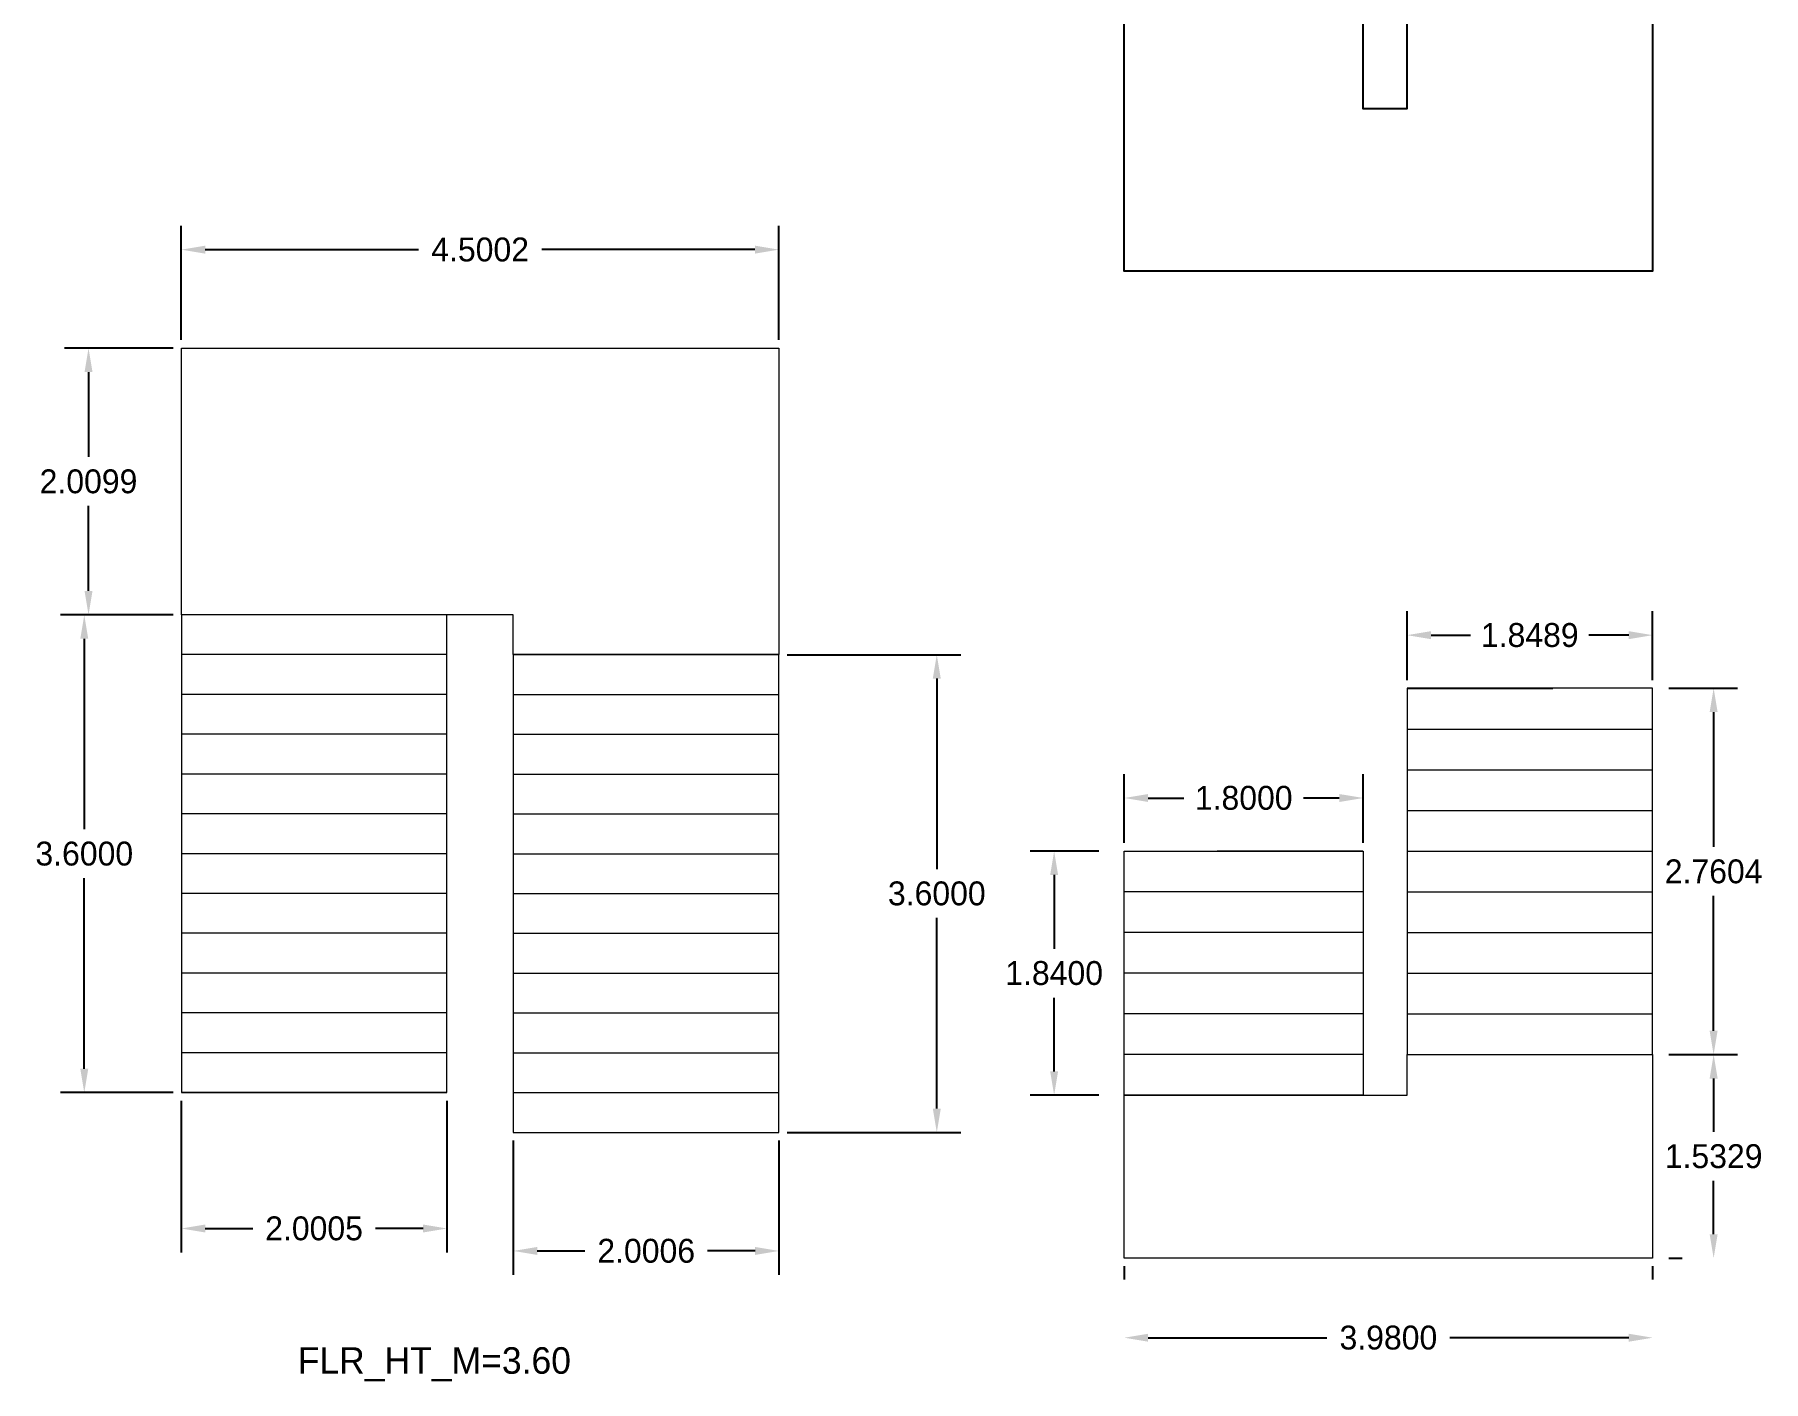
# Model space of a CAD drawing. Header units: metres. Extents: x 6102560 to 6120122, y -6664095 to -6659794.
# Drawn here: x 6102636.95 to 6102649.97, y -6659919.96 to -6659909.82 of the extents above; entities that cross this region are included whole.
import ezdxf

# ---------------------------------------------------------------- set-up
doc = ezdxf.new("R2010")
doc.units = ezdxf.units.M
doc.header["$LTSCALE"] = 500
doc.header["$MEASUREMENT"] = 0
doc.linetypes.add('DOT2', pattern=[0.125, 0, -0.125])
doc.layers.get('Defpoints').update_dxf_attribs({"linetype": 'CONTINUOUS'})
doc.layers.add('BLK_1_FLR_0_STAIR_1', color=1, linetype='CONTINUOUS')
doc.layers.add('BLK_1_FLR_1_STAIR_2', color=1, linetype='CONTINUOUS')
for name, color, linetype, lineweight in [('BLK_1_FLR_0_STAIR_1_FLIGHT_1', 7, 'CONTINUOUS', 0), ('BLK_1_FLR_0_STAIR_1_FLIGHT_2', 7, 'CONTINUOUS', 0), ('BLK_1_FLR_0_STAIR_1_LANDING_1', 7, 'CONTINUOUS', 0), ('BLK_1_FLR_1_STAIR_2_FLIGHT_1', 7, 'CONTINUOUS', 0), ('BLK_1_FLR_1_STAIR_2_FLIGHT_2', 7, 'CONTINUOUS', 0), ('BLK_1_FLR_1_STAIR_2_LANDING_1', 7, 'CONTINUOUS', 0)]:
    doc.layers.add(name, color=color, linetype=linetype, lineweight=lineweight)
doc.styles.get("Standard").update_dxf_attribs({"font": 'GOTHIC.TTF'})
doc.dimstyles.get("Standard").update_dxf_attribs({"dimtxt": 0.18, "dimasz": 0.18, "dimexe": 0.18, "dimexo": 0.0625, "dimgap": 0.09, "dimtad": 0, "dimtih": 1, "dimtoh": 1, "dimdec": 4, "dimzin": 0, "dimdsep": 46, "dimtxsty": 'Standard', "dimcen": 0.09, "dimadec": 0, "dimazin": 0, "dimtfac": 1, "dimtdec": 4, "dimtofl": 0, "dimtmove": 0, "dimatfit": 3, "dimfxl": 0, "dimtolj": 1, "dimtzin": 0, "dimarcsym": 0})
doc.dimstyles.new('STANDARD$0', dxfattribs={"dimtxt": 7, "dimasz": 3, "dimexe": 3, "dimexo": 1, "dimgap": 1.5, "dimtad": 1, "dimdec": 1, "dimzin": 1, "dimdsep": 46, "dimlunit": 4, "dimtxsty": 'Standard', "dimblk": 'OBLIQUE', "dimcen": 0.09375, "dimdle": 1, "dimclrd": 8, "dimclre": 8, "dimclrt": 7, "dimadec": 1, "dimazin": 0, "dimtfac": 1, "dimtdec": 1, "dimtix": 1, "dimtmove": 2, "dimatfit": 3, "dimldrblk": 'ARCHTICK', "dimfxl": 0, "dimfrac": 2, "dimtolj": 1, "dimtzin": 0, "dimarcsym": 0})

# ---------------------------------------------------------------- blocks, each defined once
blk = doc.blocks.new('*D213')
at = {"layer": 'BLK_1_FLR_1_STAIR_2_FLIGHT_1', "color": 0, "linetype": 'Continuous', "lineweight": -2}
for p, q in [((6102637.993, -6659914.188), (6102637.144, -6659914.188)), ((6102637.993, -6659917.788), (6102637.144, -6659917.788))]:
    blk.add_line(p, q, dxfattribs=at)
at = {"layer": 'BLK_1_FLR_1_STAIR_2_FLIGHT_1', "color": 0, "lineweight": -2}
for p, q in [((6102637.324, -6659914.368), (6102637.324, -6659915.803)), ((6102637.324, -6659917.608), (6102637.324, -6659916.172))]:
    blk.add_line(p, q, dxfattribs=at)
at = {"layer": 'BLK_1_FLR_1_STAIR_2_FLIGHT_1', "color": 0, "linetype": 'Continuous'}
for points in [[(6102637.294, -6659914.368), (6102637.354, -6659914.368), (6102637.324, -6659914.188)], [(6102637.294, -6659917.608), (6102637.354, -6659917.608), (6102637.324, -6659917.788)]]:
    blk.add_solid(points, dxfattribs=at)
at = {"layer": 'Defpoints', "color": 0, "linetype": 'Continuous'}
for p in [(6102637.324, -6659914.188), (6102638.055, -6659914.188), (6102638.056, -6659917.788)]:
    blk.add_point(p, dxfattribs=at)
at = {"layer": 'BLK_1_FLR_1_STAIR_2_FLIGHT_1', "color": 0, "linetype": 'Continuous', "insert": (6102637.324, -6659915.988), "char_height": 0.18, "attachment_point": 5}
blk.add_mtext('\\A1;3.6000', dxfattribs=at)
blk = doc.blocks.new('*D214')
at = {"layer": 'BLK_1_FLR_1_STAIR_2_LANDING_1', "color": 0, "linetype": 'Continuous', "lineweight": -2}
for p, q in [((6102637.993, -6659912.178), (6102637.176, -6659912.178)), ((6102637.356, -6659912.358), (6102637.356, -6659912.998)), ((6102637.356, -6659914.008), (6102637.356, -6659913.367)), ((6102637.993, -6659914.188), (6102637.176, -6659914.188))]:
    blk.add_line(p, q, dxfattribs=at)
at = {"layer": 'BLK_1_FLR_1_STAIR_2_LANDING_1', "color": 0, "linetype": 'Continuous'}
for points in [[(6102637.326, -6659912.358), (6102637.386, -6659912.358), (6102637.356, -6659912.178)], [(6102637.326, -6659914.008), (6102637.386, -6659914.008), (6102637.356, -6659914.188)]]:
    blk.add_solid(points, dxfattribs=at)
at = {"layer": 'Defpoints', "color": 0, "linetype": 'Continuous'}
for p in [(6102637.356, -6659912.178), (6102638.055, -6659912.178), (6102638.056, -6659914.188)]:
    blk.add_point(p, dxfattribs=at)
at = {"layer": 'BLK_1_FLR_1_STAIR_2_LANDING_1', "color": 0, "linetype": 'Continuous', "insert": (6102637.356, -6659913.183), "char_height": 0.18, "attachment_point": 5}
blk.add_mtext('\\A1;2.0099', dxfattribs=at)
blk = doc.blocks.new('*D215')
at = {"layer": 'BLK_1_FLR_1_STAIR_2_LANDING_1', "color": 0, "linetype": 'Continuous', "lineweight": -2}
for p, q in [((6102638.055, -6659912.115), (6102638.055, -6659911.256)), ((6102642.556, -6659912.115), (6102642.556, -6659911.256))]:
    blk.add_line(p, q, dxfattribs=at)
at = {"layer": 'BLK_1_FLR_1_STAIR_2_LANDING_1', "color": 0, "lineweight": -2}
for p, q in [((6102638.235, -6659911.436), (6102639.841, -6659911.436)), ((6102642.376, -6659911.436), (6102640.77, -6659911.436))]:
    blk.add_line(p, q, dxfattribs=at)
at = {"layer": 'BLK_1_FLR_1_STAIR_2_LANDING_1', "color": 0, "linetype": 'Continuous'}
for points in [[(6102638.235, -6659911.406), (6102638.235, -6659911.466), (6102638.055, -6659911.436)], [(6102642.376, -6659911.406), (6102642.376, -6659911.466), (6102642.556, -6659911.436)]]:
    blk.add_solid(points, dxfattribs=at)
at = {"layer": 'Defpoints', "color": 0, "linetype": 'Continuous'}
for p in [(6102642.556, -6659911.436), (6102638.055, -6659912.178), (6102642.556, -6659912.178)]:
    blk.add_point(p, dxfattribs=at)
at = {"layer": 'BLK_1_FLR_1_STAIR_2_LANDING_1', "color": 0, "linetype": 'Continuous', "insert": (6102640.306, -6659911.436), "char_height": 0.18, "attachment_point": 5}
blk.add_mtext('\\A1;4.5002', dxfattribs=at)
blk = doc.blocks.new('*D216')
at = {"layer": 'BLK_1_FLR_1_STAIR_2_FLIGHT_2', "color": 0, "linetype": 'Continuous', "lineweight": -2}
for p, q in [((6102642.619, -6659914.488), (6102643.926, -6659914.488)), ((6102642.619, -6659918.088), (6102643.926, -6659918.088))]:
    blk.add_line(p, q, dxfattribs=at)
at = {"layer": 'BLK_1_FLR_1_STAIR_2_FLIGHT_2', "color": 0, "lineweight": -2}
for p, q in [((6102643.746, -6659914.668), (6102643.746, -6659916.103)), ((6102643.746, -6659917.908), (6102643.746, -6659916.472))]:
    blk.add_line(p, q, dxfattribs=at)
at = {"layer": 'BLK_1_FLR_1_STAIR_2_FLIGHT_2', "color": 0, "linetype": 'Continuous'}
for points in [[(6102643.716, -6659914.668), (6102643.776, -6659914.668), (6102643.746, -6659914.488)], [(6102643.716, -6659917.908), (6102643.776, -6659917.908), (6102643.746, -6659918.088)]]:
    blk.add_solid(points, dxfattribs=at)
at = {"layer": 'Defpoints', "color": 0, "linetype": 'Continuous'}
for p in [(6102642.557, -6659914.488), (6102643.746, -6659914.488), (6102642.556, -6659918.088)]:
    blk.add_point(p, dxfattribs=at)
at = {"layer": 'BLK_1_FLR_1_STAIR_2_FLIGHT_2', "color": 0, "linetype": 'Continuous', "insert": (6102643.746, -6659916.288), "char_height": 0.18, "attachment_point": 5}
blk.add_mtext('\\A1;3.6000', dxfattribs=at)
blk = doc.blocks.new('*D217')
at = {"layer": 'BLK_1_FLR_1_STAIR_2_FLIGHT_1', "color": 0, "linetype": 'Continuous', "lineweight": -2}
for p, q in [((6102638.055, -6659917.85), (6102638.055, -6659918.992)), ((6102640.056, -6659917.85), (6102640.056, -6659918.992)), ((6102638.235, -6659918.812), (6102638.593, -6659918.812)), ((6102639.876, -6659918.812), (6102639.518, -6659918.812))]:
    blk.add_line(p, q, dxfattribs=at)
at = {"layer": 'BLK_1_FLR_1_STAIR_2_FLIGHT_1', "color": 0, "linetype": 'Continuous'}
for points in [[(6102638.235, -6659918.782), (6102638.235, -6659918.842), (6102638.055, -6659918.812)], [(6102639.876, -6659918.782), (6102639.876, -6659918.842), (6102640.056, -6659918.812)]]:
    blk.add_solid(points, dxfattribs=at)
at = {"layer": 'Defpoints', "color": 0, "linetype": 'Continuous'}
for p in [(6102638.055, -6659917.788), (6102640.056, -6659917.788), (6102640.056, -6659918.812)]:
    blk.add_point(p, dxfattribs=at)
at = {"layer": 'BLK_1_FLR_1_STAIR_2_FLIGHT_1', "color": 0, "linetype": 'Continuous', "insert": (6102639.055, -6659918.812), "char_height": 0.18, "attachment_point": 5}
blk.add_mtext('\\A1;2.0005', dxfattribs=at)
blk = doc.blocks.new('*D218')
at = {"layer": 'BLK_1_FLR_1_STAIR_2_FLIGHT_2', "color": 0, "linetype": 'Continuous', "lineweight": -2}
for p, q in [((6102640.556, -6659918.15), (6102640.556, -6659919.161)), ((6102642.557, -6659918.15), (6102642.557, -6659919.161))]:
    blk.add_line(p, q, dxfattribs=at)
at = {"layer": 'BLK_1_FLR_1_STAIR_2_FLIGHT_2', "color": 0, "lineweight": -2}
for p, q in [((6102640.736, -6659918.981), (6102641.094, -6659918.981)), ((6102642.377, -6659918.981), (6102642.019, -6659918.981))]:
    blk.add_line(p, q, dxfattribs=at)
at = {"layer": 'BLK_1_FLR_1_STAIR_2_FLIGHT_2', "color": 0, "linetype": 'Continuous'}
for points in [[(6102640.736, -6659918.951), (6102640.736, -6659919.011), (6102640.556, -6659918.981)], [(6102642.377, -6659918.951), (6102642.377, -6659919.011), (6102642.557, -6659918.981)]]:
    blk.add_solid(points, dxfattribs=at)
at = {"layer": 'Defpoints', "color": 0, "linetype": 'Continuous'}
for p in [(6102640.556, -6659918.088), (6102642.557, -6659918.088), (6102642.557, -6659918.981)]:
    blk.add_point(p, dxfattribs=at)
at = {"layer": 'BLK_1_FLR_1_STAIR_2_FLIGHT_2', "color": 0, "linetype": 'Continuous', "insert": (6102641.557, -6659918.981), "char_height": 0.18, "attachment_point": 5}
blk.add_mtext('\\A1;2.0006', dxfattribs=at)
blk = doc.blocks.new('*D225')
at = {"layer": 'BLK_1_FLR_0_STAIR_1_FLIGHT_2', "color": 0, "linetype": 'Continuous', "lineweight": -2}
for p, q in [((6102644.967, -6659915.968), (6102644.45, -6659915.968)), ((6102644.63, -6659916.148), (6102644.63, -6659916.704)), ((6102644.63, -6659917.628), (6102644.63, -6659917.073)), ((6102644.967, -6659917.808), (6102644.45, -6659917.808))]:
    blk.add_line(p, q, dxfattribs=at)
at = {"layer": 'BLK_1_FLR_0_STAIR_1_FLIGHT_2', "color": 0, "linetype": 'Continuous'}
for points in [[(6102644.6, -6659916.148), (6102644.66, -6659916.148), (6102644.63, -6659915.968)], [(6102644.6, -6659917.628), (6102644.66, -6659917.628), (6102644.63, -6659917.808)]]:
    blk.add_solid(points, dxfattribs=at)
at = {"layer": 'Defpoints', "color": 0, "linetype": 'Continuous'}
for p in [(6102644.63, -6659915.968), (6102645.03, -6659915.968), (6102645.03, -6659917.808)]:
    blk.add_point(p, dxfattribs=at)
at = {"layer": 'BLK_1_FLR_0_STAIR_1_FLIGHT_2', "color": 0, "linetype": 'Continuous', "insert": (6102644.63, -6659916.888), "char_height": 0.18, "attachment_point": 5}
blk.add_mtext('\\A1;1.8400', dxfattribs=at)
blk = doc.blocks.new('*D226')
at = {"layer": 'BLK_1_FLR_0_STAIR_1_FLIGHT_1', "color": 0, "linetype": 'Continuous', "lineweight": -2}
for p, q in [((6102649.261, -6659914.741), (6102649.778, -6659914.741)), ((6102649.598, -6659914.921), (6102649.598, -6659915.937)), ((6102649.598, -6659917.322), (6102649.598, -6659916.306)), ((6102649.261, -6659917.502), (6102649.778, -6659917.502))]:
    blk.add_line(p, q, dxfattribs=at)
at = {"layer": 'BLK_1_FLR_0_STAIR_1_FLIGHT_1', "color": 0, "linetype": 'Continuous'}
for points in [[(6102649.568, -6659914.921), (6102649.628, -6659914.921), (6102649.598, -6659914.741)], [(6102649.568, -6659917.322), (6102649.628, -6659917.322), (6102649.598, -6659917.502)]]:
    blk.add_solid(points, dxfattribs=at)
at = {"layer": 'Defpoints', "color": 0, "linetype": 'Continuous'}
for p in [(6102649.198, -6659914.741), (6102649.198, -6659917.502), (6102649.598, -6659917.502)]:
    blk.add_point(p, dxfattribs=at)
at = {"layer": 'BLK_1_FLR_0_STAIR_1_FLIGHT_1', "color": 0, "linetype": 'Continuous', "insert": (6102649.598, -6659916.122), "char_height": 0.18, "attachment_point": 5}
blk.add_mtext('\\A1;2.7604', dxfattribs=at)
blk = doc.blocks.new('*D227')
at = {"layer": 'BLK_1_FLR_0_STAIR_1_FLIGHT_2', "color": 0, "linetype": 'Continuous', "lineweight": -2}
for p, q in [((6102645.158, -6659915.906), (6102645.158, -6659915.388)), ((6102646.958, -6659915.906), (6102646.958, -6659915.388)), ((6102645.338, -6659915.568), (6102645.608, -6659915.568)), ((6102646.778, -6659915.568), (6102646.508, -6659915.568))]:
    blk.add_line(p, q, dxfattribs=at)
at = {"layer": 'BLK_1_FLR_0_STAIR_1_FLIGHT_2', "color": 0, "linetype": 'Continuous'}
for points in [[(6102645.338, -6659915.538), (6102645.338, -6659915.598), (6102645.158, -6659915.568)], [(6102646.778, -6659915.538), (6102646.778, -6659915.598), (6102646.958, -6659915.568)]]:
    blk.add_solid(points, dxfattribs=at)
at = {"layer": 'Defpoints', "color": 0, "linetype": 'Continuous'}
for p in [(6102646.958, -6659915.568), (6102645.158, -6659915.968), (6102646.958, -6659915.968)]:
    blk.add_point(p, dxfattribs=at)
at = {"layer": 'BLK_1_FLR_0_STAIR_1_FLIGHT_2', "color": 0, "linetype": 'Continuous', "insert": (6102646.058, -6659915.568), "char_height": 0.18, "attachment_point": 5}
blk.add_mtext('\\A1;1.8000', dxfattribs=at)
blk = doc.blocks.new('*D228')
at = {"layer": 'BLK_1_FLR_0_STAIR_1_FLIGHT_1', "color": 0, "linetype": 'Continuous', "lineweight": -2}
for p, q in [((6102647.289, -6659914.679), (6102647.289, -6659914.161)), ((6102649.138, -6659914.679), (6102649.138, -6659914.161)), ((6102647.469, -6659914.341), (6102647.767, -6659914.341)), ((6102648.958, -6659914.341), (6102648.659, -6659914.341))]:
    blk.add_line(p, q, dxfattribs=at)
at = {"layer": 'BLK_1_FLR_0_STAIR_1_FLIGHT_1', "color": 0, "linetype": 'Continuous'}
for points in [[(6102647.469, -6659914.311), (6102647.469, -6659914.371), (6102647.289, -6659914.341)], [(6102648.958, -6659914.311), (6102648.958, -6659914.371), (6102649.138, -6659914.341)]]:
    blk.add_solid(points, dxfattribs=at)
at = {"layer": 'Defpoints', "color": 0, "linetype": 'Continuous'}
for p in [(6102649.138, -6659914.341), (6102647.289, -6659914.742), (6102649.138, -6659914.741)]:
    blk.add_point(p, dxfattribs=at)
at = {"layer": 'BLK_1_FLR_0_STAIR_1_FLIGHT_1', "color": 0, "linetype": 'Continuous', "insert": (6102648.213, -6659914.341), "char_height": 0.18, "attachment_point": 5}
blk.add_mtext('\\A1;1.8489', dxfattribs=at)
blk = doc.blocks.new('*D229')
at = {"layer": 'BLK_1_FLR_0_STAIR_1_LANDING_1', "color": 0, "linetype": 'DOT2', "lineweight": -2}
for p, q in [((6102645.158, -6659919.097), (6102645.158, -6659919.815)), ((6102649.138, -6659919.097), (6102649.138, -6659919.815))]:
    blk.add_line(p, q, dxfattribs=at)
at = {"layer": 'BLK_1_FLR_0_STAIR_1_LANDING_1', "color": 0, "lineweight": -2}
for p, q in [((6102645.338, -6659919.635), (6102646.684, -6659919.635)), ((6102648.958, -6659919.635), (6102647.611, -6659919.635))]:
    blk.add_line(p, q, dxfattribs=at)
at = {"layer": 'BLK_1_FLR_0_STAIR_1_LANDING_1', "color": 0, "linetype": 'Continuous'}
for points in [[(6102645.338, -6659919.605), (6102645.338, -6659919.665), (6102645.158, -6659919.635)], [(6102648.958, -6659919.605), (6102648.958, -6659919.665), (6102649.138, -6659919.635)]]:
    blk.add_solid(points, dxfattribs=at)
at = {"layer": 'Defpoints', "color": 0, "linetype": 'Continuous'}
for p in [(6102645.158, -6659919.035), (6102649.138, -6659919.035), (6102649.138, -6659919.635)]:
    blk.add_point(p, dxfattribs=at)
at = {"layer": 'BLK_1_FLR_0_STAIR_1_LANDING_1', "color": 0, "linetype": 'Continuous', "insert": (6102647.148, -6659919.635), "char_height": 0.18, "attachment_point": 5}
blk.add_mtext('\\A1;3.9800', dxfattribs=at)
blk = doc.blocks.new('*D230')
at = {"layer": 'BLK_1_FLR_0_STAIR_1_LANDING_1', "color": 0, "linetype": 'DOT2', "lineweight": -2}
for p, q in [((6102649.261, -6659917.502), (6102649.778, -6659917.502)), ((6102649.261, -6659919.035), (6102649.778, -6659919.035))]:
    blk.add_line(p, q, dxfattribs=at)
at = {"layer": 'BLK_1_FLR_0_STAIR_1_LANDING_1', "color": 0, "lineweight": -2}
for p, q in [((6102649.598, -6659917.682), (6102649.598, -6659918.084)), ((6102649.598, -6659918.855), (6102649.598, -6659918.453))]:
    blk.add_line(p, q, dxfattribs=at)
at = {"layer": 'BLK_1_FLR_0_STAIR_1_LANDING_1', "color": 0, "linetype": 'Continuous'}
for points in [[(6102649.568, -6659917.682), (6102649.628, -6659917.682), (6102649.598, -6659917.502)], [(6102649.568, -6659918.855), (6102649.628, -6659918.855), (6102649.598, -6659919.035)]]:
    blk.add_solid(points, dxfattribs=at)
at = {"layer": 'Defpoints', "color": 0, "linetype": 'Continuous'}
for p in [(6102649.198, -6659917.502), (6102649.598, -6659917.502), (6102649.198, -6659919.035)]:
    blk.add_point(p, dxfattribs=at)
at = {"layer": 'BLK_1_FLR_0_STAIR_1_LANDING_1', "color": 0, "linetype": 'Continuous', "insert": (6102649.598, -6659918.268), "char_height": 0.18, "attachment_point": 5}
blk.add_mtext('\\A1;1.5329', dxfattribs=at)

msp = doc.modelspace()

# ---------------------------------------------------------------- linework, layer by layer
at = {"layer": 'BLK_1_FLR_0_STAIR_1', "linetype": 'Continuous'}
msp.add_lwpolyline([(6102645.15765, -6659908.53201), (6102646.95653, -6659908.53201), (6102646.95653, -6659910.37201), (6102647.28876, -6659910.37201), (6102647.28876, -6659907.30534), (6102649.13765, -6659907.30461), (6102649.13765, -6659911.59824), (6102645.15765, -6659911.59824)], close=True, dxfattribs=at)
at = {"layer": 'BLK_1_FLR_0_STAIR_1_FLIGHT_1', "linetype": 'Continuous'}
for p, q in [((6102647.28876, -6659914.7418), (6102648.38765, -6659914.7418)), ((6102647.28876, -6659915.04847), (6102649.13765, -6659915.04847)), ((6102647.28876, -6659915.35513), (6102649.13765, -6659915.35513)), ((6102647.28876, -6659915.6618), (6102649.13765, -6659915.6618)), ((6102647.28876, -6659915.96847), (6102649.13765, -6659915.96847)), ((6102647.28876, -6659916.27513), (6102649.13765, -6659916.27513)), ((6102647.28876, -6659916.5818), (6102649.13765, -6659916.5818)), ((6102647.28876, -6659916.88847), (6102649.13765, -6659916.88847)), ((6102647.28876, -6659917.19513), (6102649.13765, -6659917.19513)), ((6102647.28876, -6659917.5018), (6102648.38765, -6659917.5018))]:
    msp.add_line(p, q, dxfattribs=at)
msp.add_lwpolyline([(6102647.28876, -6659917.5018), (6102649.13765, -6659917.5018), (6102649.13765, -6659914.74144), (6102647.28876, -6659914.74144)], close=True, dxfattribs=at)
at = {"layer": 'BLK_1_FLR_0_STAIR_1_FLIGHT_2', "linetype": 'Continuous'}
for p, q in [((6102646.95653, -6659915.96847), (6102645.85765, -6659915.96847)), ((6102646.95653, -6659916.27513), (6102645.15765, -6659916.27513)), ((6102646.95653, -6659916.5818), (6102645.15765, -6659916.5818)), ((6102646.95653, -6659916.88847), (6102645.15765, -6659916.88847)), ((6102646.95653, -6659917.19513), (6102645.15765, -6659917.19513)), ((6102646.95653, -6659917.5018), (6102645.15765, -6659917.5018)), ((6102646.95653, -6659917.80847), (6102645.85765, -6659917.80847))]:
    msp.add_line(p, q, dxfattribs=at)
msp.add_lwpolyline([(6102645.15765, -6659915.96847), (6102646.95765, -6659915.96847), (6102646.95765, -6659917.80847), (6102645.15765, -6659917.80847)], close=True, dxfattribs=at)
at = {"layer": 'BLK_1_FLR_0_STAIR_1_LANDING_1', "linetype": 'Continuous'}
msp.add_lwpolyline([(6102645.15765, -6659919.0347), (6102645.15765, -6659917.80847), (6102647.28876, -6659917.80847), (6102647.28876, -6659917.5018), (6102649.13765, -6659917.50181), (6102649.13765, -6659919.0347)], close=True, dxfattribs=at)
at = {"layer": 'BLK_1_FLR_1_STAIR_2_FLIGHT_1', "linetype": 'Continuous'}
for p, q in [((6102640.05634, -6659914.18761), (6102638.05596, -6659914.18757)), ((6102640.05633, -6659914.48761), (6102638.05595, -6659914.48757)), ((6102640.05632, -6659914.78761), (6102638.05594, -6659914.78757)), ((6102640.05632, -6659915.08761), (6102638.05593, -6659915.08757)), ((6102640.05631, -6659915.38761), (6102638.05593, -6659915.38757)), ((6102640.0563, -6659915.68761), (6102638.05592, -6659915.68757)), ((6102640.05629, -6659915.98761), (6102638.05591, -6659915.98757)), ((6102640.05628, -6659916.28761), (6102638.0559, -6659916.28757)), ((6102640.05627, -6659916.58761), (6102638.05589, -6659916.58757)), ((6102640.05626, -6659916.88761), (6102638.05588, -6659916.88757)), ((6102640.05626, -6659917.18761), (6102638.05588, -6659917.18757)), ((6102640.05625, -6659917.48761), (6102638.05587, -6659917.48757)), ((6102640.05624, -6659917.78761), (6102638.05586, -6659917.78757))]:
    msp.add_line(p, q, dxfattribs=at)
msp.add_lwpolyline([(6102638.05524, -6659917.78757), (6102640.05571, -6659917.78757), (6102640.05571, -6659914.18761), (6102638.05524, -6659914.18761)], close=True, dxfattribs=at)
at = {"layer": 'BLK_1_FLR_1_STAIR_2_FLIGHT_2', "linetype": 'Continuous'}
for p, q in [((6102640.55623, -6659914.48763), (6102642.55685, -6659914.48766)), ((6102640.55623, -6659914.78763), (6102642.55685, -6659914.78766)), ((6102640.55623, -6659915.08763), (6102642.55685, -6659915.08766)), ((6102640.55623, -6659915.38763), (6102642.55685, -6659915.38766)), ((6102640.55623, -6659915.68763), (6102642.55685, -6659915.68766)), ((6102640.55623, -6659915.98763), (6102642.55685, -6659915.98766)), ((6102640.55623, -6659916.28763), (6102642.55685, -6659916.28766)), ((6102640.55623, -6659916.58763), (6102642.55685, -6659916.58766)), ((6102640.55623, -6659916.88763), (6102642.55685, -6659916.88766)), ((6102640.55621, -6659917.18763), (6102642.55683, -6659917.18766)), ((6102640.55621, -6659917.48763), (6102642.55683, -6659917.48766)), ((6102640.55621, -6659917.78763), (6102642.55683, -6659917.78766)), ((6102640.55621, -6659918.08763), (6102642.55683, -6659918.08766))]:
    msp.add_line(p, q, dxfattribs=at)
msp.add_lwpolyline([(6102640.55559, -6659918.08763), (6102642.55622, -6659918.08763), (6102642.55622, -6659914.48766), (6102640.55559, -6659914.48766)], close=True, dxfattribs=at)
at = {"layer": 'BLK_1_FLR_1_STAIR_2_LANDING_1', "linetype": 'Continuous'}
msp.add_lwpolyline([(6102638.05524, -6659914.18761), (6102638.05542, -6659912.17763), (6102642.55562, -6659912.17762), (6102642.55622, -6659914.48766), (6102640.55561, -6659914.48763), (6102640.5556, -6659914.18761)], close=True, dxfattribs=at)

# ---------------------------------------------------------------- texts
at = {"layer": 'BLK_1_FLR_1_STAIR_2', "linetype": 'Continuous', "insert": (6102639.96091, -6659919.70656), "char_height": 0.2, "width": 2.801, "attachment_point": 2}
msp.add_mtext('FLR_HT_M=3.60', dxfattribs=at)

# ---------------------------------------------------------------- dimensions: what is measured, and where the dimension line sits
at = {"layer": 'BLK_1_FLR_0_STAIR_1_FLIGHT_1', "color": 2, "linetype": 'Continuous'}
dim = msp.add_linear_dim(base=(6102649.13765, -6659914.34107), p1=(6102647.28876, -6659914.7418), p2=(6102649.13765, -6659914.74107), dimstyle='Standard', override={"dimscale": 1}, dxfattribs=at)
dim.commit()
dim.dimension.update_dxf_attribs({"geometry": '*D228', "text_midpoint": (6102648.2132, -6659914.34107)})
at = {"layer": 'BLK_1_FLR_0_STAIR_1_FLIGHT_1', "color": 1, "linetype": 'Continuous'}
dim = msp.add_linear_dim(base=(6102649.59818, -6659917.5018), p1=(6102649.19818, -6659914.74144), p2=(6102649.19818, -6659917.5018), angle=90, dimstyle='Standard', override={"dimscale": 1}, dxfattribs=at)
dim.commit()
dim.dimension.update_dxf_attribs({"geometry": '*D226', "text_midpoint": (6102649.59818, -6659916.12162)})
at = {"layer": 'BLK_1_FLR_0_STAIR_1_FLIGHT_2', "color": 2, "linetype": 'Continuous'}
dim = msp.add_linear_dim(base=(6102646.95765, -6659915.56847), p1=(6102645.15765, -6659915.96847), p2=(6102646.95765, -6659915.96847), dimstyle='Standard', override={"dimscale": 1}, dxfattribs=at)
dim.commit()
dim.dimension.update_dxf_attribs({"geometry": '*D227', "text_midpoint": (6102646.05765, -6659915.56847)})
at = {"layer": 'BLK_1_FLR_0_STAIR_1_FLIGHT_2', "color": 1, "linetype": 'Continuous'}
dim = msp.add_linear_dim(base=(6102644.62977, -6659915.96847), p1=(6102645.02977, -6659917.80847), p2=(6102645.02977, -6659915.96847), angle=90, dimstyle='Standard', override={"dimscale": 1}, dxfattribs=at)
dim.commit()
dim.dimension.update_dxf_attribs({"geometry": '*D225', "text_midpoint": (6102644.62977, -6659916.88847)})
at = {"layer": 'BLK_1_FLR_0_STAIR_1_LANDING_1', "color": 2, "linetype": 'Continuous'}
dim = msp.add_linear_dim(base=(6102649.59818, -6659917.50181), p1=(6102649.19818, -6659919.0347), p2=(6102649.19818, -6659917.50181), angle=90, dimstyle='Standard', override={"dimscale": 1, "dimtmove": 1, "dimfxl": 5}, dxfattribs=at)
dim.commit()
dim.dimension.update_dxf_attribs({"geometry": '*D230', "text_midpoint": (6102649.59818, -6659918.26825)})
at = {"layer": 'BLK_1_FLR_0_STAIR_1_LANDING_1', "color": 1, "linetype": 'Continuous'}
dim = msp.add_linear_dim(base=(6102649.13765, -6659919.6347), p1=(6102645.15765, -6659919.0347), p2=(6102649.13765, -6659919.0347), dimstyle='Standard', override={"dimscale": 1, "dimtmove": 1, "dimfxl": 5}, dxfattribs=at)
dim.commit()
dim.dimension.update_dxf_attribs({"geometry": '*D229', "text_midpoint": (6102647.14765, -6659919.6347)})
at = {"layer": 'BLK_1_FLR_1_STAIR_2_FLIGHT_1', "color": 1, "linetype": 'Continuous'}
dim = msp.add_linear_dim(base=(6102637.32444, -6659914.18761), p1=(6102638.05586, -6659917.78757), p2=(6102638.05524, -6659914.18761), angle=90, dimstyle='STANDARD$0', override={"dimtxt": 0.18, "dimasz": 0.18, "dimexe": 0.18, "dimexo": 0.0625, "dimgap": 0.09, "dimtad": 0, "dimtih": 1, "dimtoh": 1, "dimdec": 4, "dimzin": 0, "dimlunit": 2, "dimpost": '', "dimcen": 0.09, "dimdle": 0, "dimclrd": 0, "dimclre": 0, "dimclrt": 0, "dimadec": 0, "dimtdec": 4, "dimtix": 0, "dimtofl": 0, "dimtmove": 1, "dimfxl": 5, "dimfrac": 0}, dxfattribs=at)
dim.commit()
dim.dimension.update_dxf_attribs({"geometry": '*D213', "text_midpoint": (6102637.32444, -6659915.98759)})
at = {"layer": 'BLK_1_FLR_1_STAIR_2_FLIGHT_1', "color": 2, "linetype": 'Continuous'}
dim = msp.add_linear_dim(base=(6102640.05571, -6659918.81157), p1=(6102638.05524, -6659917.78757), p2=(6102640.05571, -6659917.78757), dimstyle='STANDARD$0', override={"dimtxt": 0.18, "dimasz": 0.18, "dimexe": 0.18, "dimexo": 0.0625, "dimgap": 0.09, "dimtad": 0, "dimtih": 1, "dimtoh": 1, "dimdec": 4, "dimzin": 0, "dimlunit": 2, "dimpost": '', "dimcen": 0.09, "dimdle": 0, "dimclrd": 0, "dimclre": 0, "dimclrt": 0, "dimadec": 0, "dimtdec": 4, "dimtix": 0, "dimtofl": 0, "dimtmove": 0, "dimfrac": 0}, dxfattribs=at)
dim.commit()
dim.dimension.update_dxf_attribs({"geometry": '*D217', "text_midpoint": (6102639.05548, -6659918.81157)})
at = {"layer": 'BLK_1_FLR_1_STAIR_2_FLIGHT_2', "color": 1, "linetype": 'Continuous'}
dim = msp.add_linear_dim(base=(6102643.74604, -6659914.48766), p1=(6102642.55622, -6659918.08763), p2=(6102642.55685, -6659914.48766), angle=90, dimstyle='STANDARD$0', override={"dimtxt": 0.18, "dimasz": 0.18, "dimexe": 0.18, "dimexo": 0.0625, "dimgap": 0.09, "dimtad": 0, "dimtih": 1, "dimtoh": 1, "dimdec": 4, "dimzin": 0, "dimlunit": 2, "dimpost": '', "dimcen": 0.09, "dimdle": 0, "dimclrd": 0, "dimclre": 0, "dimclrt": 0, "dimadec": 0, "dimtdec": 4, "dimtix": 0, "dimtofl": 0, "dimtmove": 1, "dimfxl": 5, "dimfrac": 0}, dxfattribs=at)
dim.commit()
dim.dimension.update_dxf_attribs({"geometry": '*D216', "text_midpoint": (6102643.74604, -6659916.28765)})
at = {"layer": 'BLK_1_FLR_1_STAIR_2_FLIGHT_2', "color": 2, "linetype": 'Continuous'}
dim = msp.add_linear_dim(base=(6102642.55683, -6659918.98111), p1=(6102640.55621, -6659918.08763), p2=(6102642.55683, -6659918.08766), dimstyle='STANDARD$0', override={"dimtxt": 0.18, "dimasz": 0.18, "dimexe": 0.18, "dimexo": 0.0625, "dimgap": 0.09, "dimtad": 0, "dimtih": 1, "dimtoh": 1, "dimdec": 4, "dimzin": 0, "dimlunit": 2, "dimpost": '', "dimcen": 0.09, "dimdle": 0, "dimclrd": 0, "dimclre": 0, "dimclrt": 0, "dimadec": 0, "dimtdec": 4, "dimtix": 0, "dimtofl": 0, "dimtmove": 1, "dimfxl": 5, "dimfrac": 0}, dxfattribs=at)
dim.commit()
dim.dimension.update_dxf_attribs({"geometry": '*D218', "text_midpoint": (6102641.55652, -6659918.98111)})
at = {"layer": 'BLK_1_FLR_1_STAIR_2_LANDING_1', "color": 1, "linetype": 'Continuous'}
dim = msp.add_linear_dim(base=(6102642.55562, -6659911.43588), p1=(6102638.05542, -6659912.17763), p2=(6102642.55562, -6659912.17762), dimstyle='STANDARD$0', override={"dimtxt": 0.18, "dimasz": 0.18, "dimexe": 0.18, "dimexo": 0.0625, "dimgap": 0.09, "dimtad": 0, "dimtih": 1, "dimtoh": 1, "dimdec": 4, "dimzin": 0, "dimlunit": 2, "dimpost": '', "dimcen": 0.09, "dimdle": 0, "dimclrd": 0, "dimclre": 0, "dimclrt": 0, "dimadec": 0, "dimtdec": 4, "dimtix": 0, "dimtofl": 0, "dimtmove": 1, "dimfxl": 5, "dimfrac": 0}, dxfattribs=at)
dim.commit()
dim.dimension.update_dxf_attribs({"geometry": '*D215', "text_midpoint": (6102640.30552, -6659911.43588)})
at = {"layer": 'BLK_1_FLR_1_STAIR_2_LANDING_1', "color": 2, "linetype": 'Continuous'}
dim = msp.add_linear_dim(base=(6102637.35625, -6659912.17763), p1=(6102638.05596, -6659914.18757), p2=(6102638.05542, -6659912.17763), angle=90, dimstyle='STANDARD$0', override={"dimtxt": 0.18, "dimasz": 0.18, "dimexe": 0.18, "dimexo": 0.0625, "dimgap": 0.09, "dimtad": 0, "dimtih": 1, "dimtoh": 1, "dimdec": 4, "dimzin": 0, "dimlunit": 2, "dimpost": '', "dimcen": 0.09, "dimdle": 0, "dimclrd": 0, "dimclre": 0, "dimclrt": 0, "dimadec": 0, "dimtdec": 4, "dimtix": 0, "dimtofl": 0, "dimtmove": 0, "dimfrac": 0}, dxfattribs=at)
dim.commit()
dim.dimension.update_dxf_attribs({"geometry": '*D214', "text_midpoint": (6102637.35625, -6659913.1826)})

doc.saveas('drawing.dxf')
